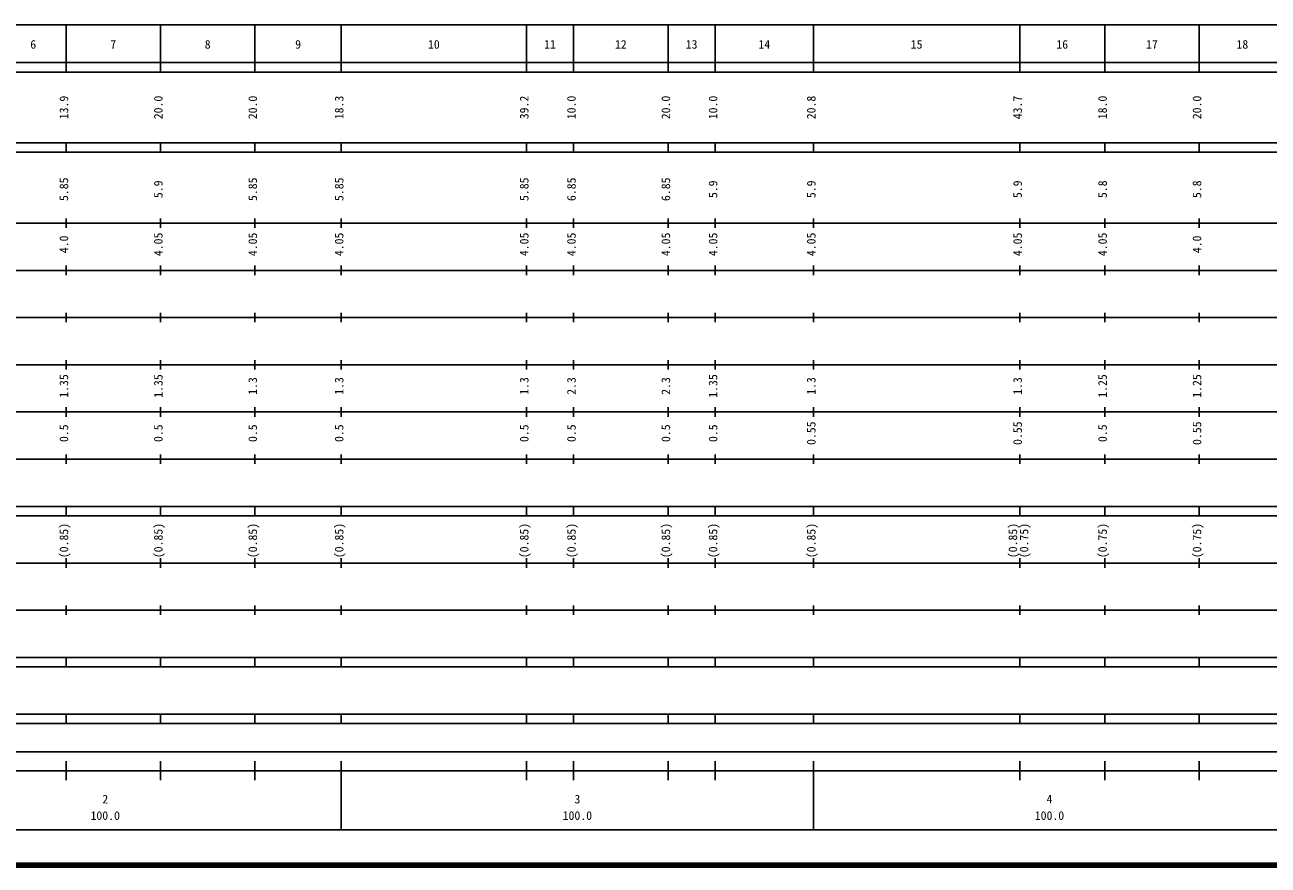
# Model space of a CAD drawing. Units: millimetres on the paper, enlarged 1000 times. Extents: x 40000 to 680000, y 20000 to 380000.
# Drawn here: x 200976 to 464312, y 20000 to 198000 of the extents above; entities that cross this region are included whole.
import ezdxf
from ezdxf.enums import TextEntityAlignment as Align

# ---------------------------------------------------------------- set-up
doc = ezdxf.new("R2010")
doc.units = ezdxf.units.MM
doc.header["$LTSCALE"] = 1000
doc.layers.add('M-TTL', color=2, linetype='Continuous', lineweight=140)
doc.layers.add('M-TTL-BAND', color=7, linetype='Continuous', lineweight=25)
doc.styles.add('ＭＳ ゴシック', font='')
doc.styles.get('ＭＳ ゴシック').set_extended_font_data('MS Gothic')

msp = doc.modelspace()

# ---------------------------------------------------------------- linework, layer by layer
at = {"layer": 'M-TTL'}
msp.add_line((40000, 20000), (680000, 20000), dxfattribs=at)
at = {"layer": 'M-TTL-BAND'}
for p, q in [((68000, 198000), (579000, 198000)), ((209700, 188000), (209700, 198000)), ((229700, 188000), (229700, 198000)), ((249700, 188000), (249700, 198000)), ((268000, 188000), (268000, 198000)), ((307200, 188000), (307200, 198000)), ((317200, 188000), (317200, 198000)), ((337200, 188000), (337200, 198000)), ((347200, 188000), (347200, 198000)), ((368000, 188000), (368000, 198000)), ((411700, 188000), (411700, 198000)), ((429700, 188000), (429700, 198000)), ((449700, 188000), (449700, 198000)), ((40000, 190000), (579000, 190000)), ((40000, 188000), (579000, 188000)), ((40000, 173000), (579000, 173000)), ((209700, 171000), (209700, 173000)), ((229700, 171000), (229700, 173000)), ((249700, 171000), (249700, 173000)), ((268000, 171000), (268000, 173000)), ((307200, 171000), (307200, 173000)), ((317200, 171000), (317200, 173000)), ((337200, 171000), (337200, 173000)), ((347200, 171000), (347200, 173000)), ((368000, 171000), (368000, 173000)), ((411700, 171000), (411700, 173000)), ((429700, 171000), (429700, 173000)), ((449700, 171000), (449700, 173000)), ((40000, 171000), (579000, 171000)), ((40000, 156000), (579000, 156000)), ((209700, 155000), (209700, 157000)), ((229700, 155000), (229700, 157000)), ((249700, 155000), (249700, 157000)), ((268000, 155000), (268000, 157000)), ((307200, 155000), (307200, 157000)), ((317200, 155000), (317200, 157000)), ((337200, 155000), (337200, 157000)), ((347200, 155000), (347200, 157000)), ((368000, 155000), (368000, 157000)), ((411700, 155000), (411700, 157000)), ((429700, 155000), (429700, 157000)), ((449700, 155000), (449700, 157000)), ((46000, 146000), (579000, 146000)), ((209700, 145000), (209700, 147000)), ((229700, 145000), (229700, 147000)), ((249700, 145000), (249700, 147000)), ((268000, 145000), (268000, 147000)), ((307200, 145000), (307200, 147000)), ((317200, 145000), (317200, 147000)), ((337200, 145000), (337200, 147000)), ((347200, 145000), (347200, 147000)), ((368000, 145000), (368000, 147000)), ((411700, 145000), (411700, 147000)), ((429700, 145000), (429700, 147000)), ((449700, 145000), (449700, 147000)), ((209700, 135000), (209700, 137000)), ((229700, 135000), (229700, 137000)), ((249700, 135000), (249700, 137000)), ((268000, 135000), (268000, 137000)), ((307200, 135000), (307200, 137000)), ((317200, 135000), (317200, 137000)), ((337200, 135000), (337200, 137000)), ((347200, 135000), (347200, 137000)), ((368000, 135000), (368000, 137000)), ((411700, 135000), (411700, 137000)), ((429700, 135000), (429700, 137000)), ((449700, 135000), (449700, 137000)), ((52000, 136000), (579000, 136000)), ((209700, 125000), (209700, 127000)), ((229700, 125000), (229700, 127000)), ((249700, 125000), (249700, 127000)), ((268000, 125000), (268000, 127000)), ((307200, 125000), (307200, 127000)), ((317200, 125000), (317200, 127000)), ((337200, 125000), (337200, 127000)), ((347200, 125000), (347200, 127000)), ((368000, 125000), (368000, 127000)), ((411700, 125000), (411700, 127000)), ((429700, 125000), (429700, 127000)), ((449700, 125000), (449700, 127000)), ((46000, 126000), (579000, 126000)), ((52000, 116000), (579000, 116000)), ((209700, 115000), (209700, 117000)), ((229700, 115000), (229700, 117000)), ((249700, 115000), (249700, 117000)), ((268000, 115000), (268000, 117000)), ((307200, 115000), (307200, 117000)), ((317200, 115000), (317200, 117000)), ((337200, 115000), (337200, 117000)), ((347200, 115000), (347200, 117000)), ((368000, 115000), (368000, 117000)), ((411700, 115000), (411700, 117000)), ((429700, 115000), (429700, 117000)), ((449700, 115000), (449700, 117000)), ((46000, 106000), (579000, 106000)), ((209700, 105000), (209700, 107000)), ((229700, 105000), (229700, 107000)), ((249700, 105000), (249700, 107000)), ((268000, 105000), (268000, 107000)), ((307200, 105000), (307200, 107000)), ((317200, 105000), (317200, 107000)), ((337200, 105000), (337200, 107000)), ((347200, 105000), (347200, 107000)), ((368000, 105000), (368000, 107000)), ((411700, 105000), (411700, 107000)), ((429700, 105000), (429700, 107000)), ((449700, 105000), (449700, 107000)), ((40000, 96000), (579000, 96000)), ((209700, 94000), (209700, 96000)), ((229700, 94000), (229700, 96000)), ((249700, 94000), (249700, 96000)), ((268000, 94000), (268000, 96000)), ((307200, 94000), (307200, 96000)), ((317200, 94000), (317200, 96000)), ((337200, 94000), (337200, 96000)), ((347200, 94000), (347200, 96000)), ((368000, 94000), (368000, 96000)), ((411700, 94000), (411700, 96000)), ((429700, 94000), (429700, 96000)), ((449700, 94000), (449700, 96000)), ((40000, 94000), (579000, 94000)), ((209700, 83000), (209700, 85000)), ((229700, 83000), (229700, 85000)), ((249700, 83000), (249700, 85000)), ((268000, 83000), (268000, 85000)), ((307200, 83000), (307200, 85000)), ((317200, 83000), (317200, 85000)), ((337200, 83000), (337200, 85000)), ((347200, 83000), (347200, 85000)), ((368000, 83000), (368000, 85000)), ((411700, 83000), (411700, 85000)), ((429700, 83000), (429700, 85000)), ((449700, 83000), (449700, 85000)), ((49000, 84000), (579000, 84000)), ((40000, 74000), (579000, 74000)), ((209700, 73000), (209700, 75000)), ((229700, 73000), (229700, 75000)), ((249700, 73000), (249700, 75000)), ((268000, 73000), (268000, 75000)), ((307200, 73000), (307200, 75000)), ((317200, 73000), (317200, 75000)), ((337200, 73000), (337200, 75000)), ((347200, 73000), (347200, 75000)), ((368000, 73000), (368000, 75000)), ((411700, 73000), (411700, 75000)), ((429700, 73000), (429700, 75000)), ((449700, 73000), (449700, 75000)), ((40000, 64000), (579000, 64000)), ((209700, 62000), (209700, 64000)), ((229700, 62000), (229700, 64000)), ((249700, 62000), (249700, 64000)), ((268000, 62000), (268000, 64000)), ((307200, 62000), (307200, 64000)), ((317200, 62000), (317200, 64000)), ((337200, 62000), (337200, 64000)), ((347200, 62000), (347200, 64000)), ((368000, 62000), (368000, 64000)), ((411700, 62000), (411700, 64000)), ((429700, 62000), (429700, 64000)), ((449700, 62000), (449700, 64000)), ((40000, 62000), (579000, 62000)), ((40000, 52000), (579000, 52000)), ((209700, 50000), (209700, 52000)), ((229700, 50000), (229700, 52000)), ((249700, 50000), (249700, 52000)), ((268000, 50000), (268000, 52000)), ((307200, 50000), (307200, 52000)), ((317200, 50000), (317200, 52000)), ((337200, 50000), (337200, 52000)), ((347200, 50000), (347200, 52000)), ((368000, 50000), (368000, 52000)), ((411700, 50000), (411700, 52000)), ((429700, 50000), (429700, 52000)), ((449700, 50000), (449700, 52000)), ((40000, 50000), (579000, 50000)), ((71000, 44000), (565000, 44000)), ((40000, 40000), (579000, 40000)), ((209700, 38000), (209700, 42000)), ((229700, 38000), (229700, 42000)), ((249700, 38000), (249700, 42000)), ((268000, 27500), (268000, 42000)), ((307200, 38000), (307200, 42000)), ((317200, 38000), (317200, 42000)), ((337200, 38000), (337200, 42000)), ((347200, 38000), (347200, 42000)), ((368000, 27500), (368000, 42000)), ((411700, 38000), (411700, 42000)), ((429700, 38000), (429700, 42000)), ((449700, 38000), (449700, 42000)), ((68000, 27500), (579000, 27500))]:
    msp.add_line(p, q, dxfattribs=at)

# ---------------------------------------------------------------- texts
at = {"layer": 'M-TTL-BAND', "style": 'ＭＳ ゴシック'}
for s, p in [('6', (202750, 192405)), ('7', (219700, 192405)), ('8', (239700, 192405)), ('9', (258850, 192405)), ('10', (287600, 192405)), ('11', (312200, 192405)), ('12', (327200, 192405)), ('13', (342200, 192405)), ('14', (357600, 192405)), ('15', (389850, 192405)), ('16', (420700, 192405)), ('17', (439700, 192405)), ('18', (458850, 192405)), ('2', (218000, 32523)), ('3', (318000, 32523)), ('4', (418000, 32523)), ('100.0', (218000, 29033)), ('100.0', (318000, 29033)), ('100.0', (418000, 29033))]:
    msp.add_text(s, height=1833, dxfattribs=at).set_placement(p, align=Align.BOTTOM_CENTER)
for s, p in [('13.9', (210700, 180500)), ('20.0', (230700, 180500)), ('20.0', (250700, 180500)), ('18.3', (269000, 180500)), ('39.2', (308200, 180500)), ('10.0', (318200, 180500)), ('20.0', (338200, 180500)), ('10.0', (348200, 180500)), ('20.8', (369000, 180500)), ('43.7', (412700, 180500)), ('18.0', (430700, 180500)), ('20.0', (450700, 180500)), ('5.85', (210700, 163174)), ('5.9', (230700, 163174)), ('5.85', (250700, 163174)), ('5.85', (269000, 163174)), ('5.85', (308200, 163174)), ('6.85', (318200, 163174)), ('6.85', (338200, 163174)), ('5.9', (348200, 163174)), ('5.9', (369000, 163174)), ('5.9', (412700, 163174)), ('5.8', (430700, 163174)), ('5.8', (450700, 163174)), ('4.0', (210700, 151500)), ('4.05', (230700, 151500)), ('4.05', (250700, 151500)), ('4.05', (269000, 151500)), ('4.05', (308200, 151500)), ('4.05', (318200, 151500)), ('4.05', (338200, 151500)), ('4.05', (348200, 151500)), ('4.05', (369000, 151500)), ('4.05', (412700, 151500)), ('4.05', (430700, 151500)), ('4.0', (450700, 151500)), ('1.35', (210700, 121500)), ('1.35', (230700, 121500)), ('1.35', (348200, 121500)), ('1.25', (430700, 121500)), ('1.25', (450700, 121500)), ('1.3', (250700, 121500)), ('1.3', (269000, 121500)), ('1.3', (308200, 121500)), ('2.3', (318200, 121500)), ('2.3', (338200, 121500)), ('1.3', (369000, 121500)), ('1.3', (412700, 121500)), ('0.55', (369000, 111500)), ('0.55', (412700, 111500)), ('0.55', (450700, 111500)), ('0.5', (210700, 111500)), ('0.5', (230700, 111500)), ('0.5', (250700, 111500)), ('0.5', (269000, 111500)), ('0.5', (308200, 111500)), ('0.5', (318200, 111500)), ('0.5', (338200, 111500)), ('0.5', (348200, 111500)), ('0.5', (430700, 111500)), ('(0.85)', (210700, 88764)), ('(0.85)', (230700, 88764)), ('(0.85)', (250700, 88764)), ('(0.85)', (269000, 88764)), ('(0.85)', (308200, 88764)), ('(0.85)', (318200, 88764)), ('(0.85)', (338200, 88764)), ('(0.85)', (348200, 88764)), ('(0.85)', (369000, 88764)), ('(0.85)', (411700, 88764)), ('(0.75)', (414070, 88764)), ('(0.75)', (430700, 88764)), ('(0.75)', (450700, 88764))]:
    msp.add_text(s, height=1833, rotation=90, dxfattribs=at).set_placement(p, align=Align.BOTTOM_CENTER)

doc.saveas('drawing.dxf')
